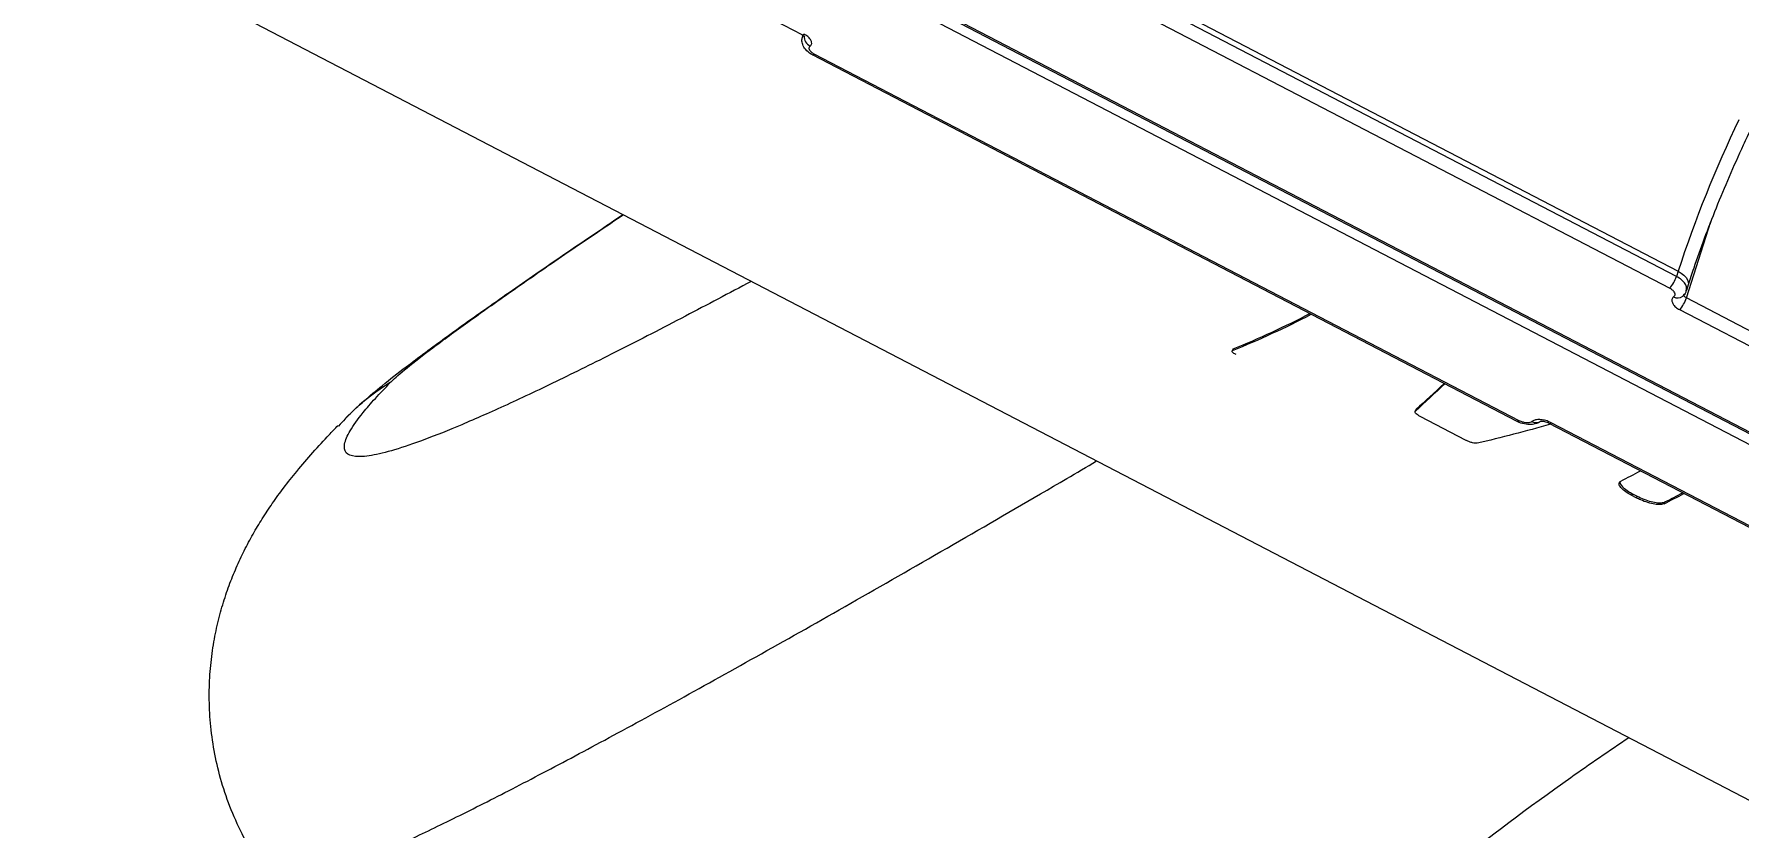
# Model space of a CAD drawing. Header units: millimetres. Extents: x -4335 to 4318, y -3792 to 3101.
# Drawn here: x 716.9 to 889, y -330.2 to -250 of the extents above; entities that cross this region are included whole.
import ezdxf

# ---------------------------------------------------------------- set-up
doc = ezdxf.new("R2010")
doc.units = ezdxf.units.MM
for name, color, linetype in [('DIKOM_ОБЪЕКТ', 7, 'Continuous'), ('DIKOM_РАЗМЕР_ЗОНА', 7, 'Continuous'), ('DIKOM_РАЗМЕР_ОБЪЕКТА', 7, 'Continuous')]:
    doc.layers.add(name, color=color, linetype=linetype)
doc.styles.add('style1', font='arial.ttf', dxfattribs={"width": 0.8})
doc.dimstyles.new('1-50', dxfattribs={"dimtxt": 300, "dimasz": 200, "dimexe": 100, "dimexo": 0, "dimgap": 100, "dimtad": 1, "dimtxsty": 'style1', "dimcen": 200, "dimclrd": 7, "dimclre": 7, "dimclrt": 7, "dimadec": 1, "dimazin": 2, "dimtfac": 1, "dimtmove": 0, "dimatfit": 2, "dimfxl": 0, "dimlwd": 25, "dimlwe": 18, "dimarcsym": 0})

# ---------------------------------------------------------------- blocks, each defined once
blk = doc.blocks.new('*D1')
at = {"layer": 'Defpoints', "color": 0, "transparency": 16777216}
for p in [(4316.09, -116.68), (-3504.99, -2016.22), (4316.09, -3691.68)]:
    blk.add_point(p, dxfattribs=at)
at = {"layer": 'DIKOM_РАЗМЕР_ЗОНА', "color": 7, "lineweight": 18, "transparency": 16777216}
for p, q in [((4316.09, -116.68), (4316.09, -3791.68)), ((-3504.99, -2016.22), (-3504.99, -3791.68))]:
    blk.add_line(p, q, dxfattribs=at)
at = {"layer": 'DIKOM_РАЗМЕР_ЗОНА', "color": 7, "lineweight": 25, "transparency": 16777216}
blk.add_line((-3304.99, -3691.68), (4116.09, -3691.68), dxfattribs=at)
at = {"layer": 'DIKOM_РАЗМЕР_ЗОНА', "color": 7, "transparency": 16777216}
for points in [[(-3304.99, -3658.35), (-3304.99, -3725.02), (-3504.99, -3691.68)], [(4116.09, -3658.35), (4116.09, -3725.02), (4316.09, -3691.68)]]:
    blk.add_solid(points, dxfattribs=at)
at = {"layer": 'DIKOM_РАЗМЕР_ЗОНА', "color": 7, "transparency": 16777216, "insert": (133.35, -3438.51), "char_height": 300, "attachment_point": 5, "style": 'style1'}
blk.add_mtext('7850', dxfattribs=at)
blk = doc.blocks.new('*D2')
at = {"layer": 'Defpoints', "color": 0, "transparency": 16777216}
for p in [(2711.72, 601.17), (-2007.01, 181.47), (-2007.01, -2298.93)]:
    blk.add_point(p, dxfattribs=at)
at = {"layer": 'DIKOM_РАЗМЕР_ОБЪЕКТА', "color": 7, "lineweight": 18, "transparency": 16777216}
for p, q in [((2711.72, 601.17), (2711.72, -2398.93)), ((-2007.01, 181.47), (-2007.01, -2398.93))]:
    blk.add_line(p, q, dxfattribs=at)
at = {"layer": 'DIKOM_РАЗМЕР_ОБЪЕКТА', "color": 7, "lineweight": 25, "transparency": 16777216}
blk.add_line((2511.72, -2298.93), (-1807.01, -2298.93), dxfattribs=at)
at = {"layer": 'DIKOM_РАЗМЕР_ОБЪЕКТА', "color": 7, "transparency": 16777216}
for points in [[(-1807.01, -2265.6), (-1807.01, -2332.27), (-2007.01, -2298.93)], [(2511.72, -2265.6), (2511.72, -2332.27), (2711.72, -2298.93)]]:
    blk.add_solid(points, dxfattribs=at)
at = {"layer": 'DIKOM_РАЗМЕР_ОБЪЕКТА', "color": 7, "transparency": 16777216, "insert": (-22.56, -2045.76), "char_height": 300, "attachment_point": 5, "style": 'style1'}
blk.add_mtext('4750', dxfattribs=at)
blk = doc.blocks.new('*D3')
at = {"layer": 'Defpoints', "color": 0, "transparency": 16777216}
for p in [(-2375.87, 1532.76), (1667.44, 1532.76), (-1786.5, -1525.94)]:
    blk.add_point(p, dxfattribs=at)
at = {"layer": 'DIKOM_РАЗМЕР_ОБЪЕКТА', "color": 7, "lineweight": 18, "transparency": 16777216}
for p, q in [((1667.44, 1532.76), (-2475.87, 1532.76)), ((-1786.5, -1525.94), (-2475.87, -1525.94))]:
    blk.add_line(p, q, dxfattribs=at)
at = {"layer": 'DIKOM_РАЗМЕР_ОБЪЕКТА', "color": 7, "lineweight": 25, "transparency": 16777216}
blk.add_line((-2375.87, -1325.94), (-2375.87, 1332.76), dxfattribs=at)
at = {"layer": 'DIKOM_РАЗМЕР_ОБЪЕКТА', "color": 7, "transparency": 16777216}
for points in [[(-2409.21, 1332.76), (-2342.54, 1332.76), (-2375.87, 1532.76)], [(-2409.21, -1325.94), (-2342.54, -1325.94), (-2375.87, -1525.94)]]:
    blk.add_solid(points, dxfattribs=at)
at = {"layer": 'DIKOM_РАЗМЕР_ОБЪЕКТА', "color": 7, "transparency": 16777216, "insert": (-2629.15, -119.32), "char_height": 300, "attachment_point": 5, "rotation": 90, "style": 'style1'}
blk.add_mtext('3050', dxfattribs=at)

msp = doc.modelspace()

# ---------------------------------------------------------------- linework, layer by layer
at = {"layer": 'DIKOM_ОБЪЕКТ', "color": 7, "linetype": 'Continuous', "lineweight": 15}
for p, q in [((1149.297, -425.264), (734.428, -209.383)), ((1149.502, -425.18), (734.633, -209.299)), ((733.739, -210.086), (1148.608, -425.968)), ((794.437, -250.062), (767.008, -235.789)), ((882.707, -274.467), (811.562, -237.446)), ((811.732, -236.915), (882.877, -273.936)), ((1032.064, -401.286), (718.106, -237.915)), ((810.877, -238.626), (882.022, -275.648)), ((794.485, -250.216), (794.519, -250.111)), ((866.634, -289.105), (795.489, -252.084)), ((866.821, -289.037), (795.676, -252.016)), ((775.399, -268.867), (776.353, -268.224)), ((775.813, -268.624), (776.382, -268.239)), ((775.434, -268.847), (775.813, -268.624)), ((883.711, -276.64), (886.186, -268.911)), ((882.877, -273.936), (882.707, -274.467)), ((883.89, -275.332), (883.713, -275.885)), ((883.359, -276.448), (883.343, -276.463)), ((911.14, -290.913), (883.711, -276.64)), ((883.023, -277.823), (910.452, -292.096)), ((837.965, -281.78), (837.893, -281.956)), ((837.965, -281.78), (837.927, -281.821)), ((856.329, -288.099), (856.402, -287.924)), ((856.428, -287.887), (856.355, -288.063)), ((856.428, -287.887), (856.415, -287.929)), ((861.427, -291.01), (856.89, -288.649)), ((897.297, -303.586), (869.868, -289.313)), ((897.486, -303.517), (870.057, -289.244)), ((878.279, -296.417), (878.206, -296.592)), ((878.652, -296.824), (878.206, -296.592)), ((878.279, -296.417), (878.725, -296.648)), ((878.725, -296.648), (878.652, -296.824)), ((881.548, -297.246), (881.475, -297.422))]:
    msp.add_line(p, q, dxfattribs=at)
at = {"layer": 'DIKOM_ОБЪЕКТ', "color": 7, "linetype": 'Continuous', "lineweight": 15, "flags": 128}
msp.add_lwpolyline([(882.877, -273.936), (883.194, -274.126), (883.465, -274.338), (883.679, -274.564), (883.828, -274.797), (883.906, -275.027), (883.91, -275.246), (883.89, -275.332)], dxfattribs=at)
at = {"layer": 'DIKOM_ОБЪЕКТ', "color": 7, "linetype": 'Continuous', "lineweight": 15}
for centre, radius, start, end in [((794.475, -249.873), 0.193, 258.79696, 321.78096), ((795.784, -250.182), 1.154, 180.4923, 242.72871), ((795.526, -251.896), 0.192, 259.47297, 321.26131), ((1003.052, -313.245), 126.44, 154.41342, 161.88733), ((879.712, -273.518), 3.142, 317.3189, 342.41208), ((882.843, -275.84), 0.799, 238.20826, 308.76156), ((880.725, -275.695), 3.131, 317.1989, 342.44092), ((802.063, -193.864), 95.1, 292.13295, 297.41134), ((802.262, -193.97), 94.792, 292.12659, 297.28174), ((866.672, -288.919), 0.189, 258.38198, 321.51943), ((868.535, -288.416), 0.821, 239.23117, 306.87121), ((869.907, -289.127), 0.19, 257.48117, 322.09947), ((824.824, -192.51), 115.169, 296.98706, 298.10092), ((830.743, -197.727), 111.861, 296.97023, 298.11704), ((830.916, -197.749), 111.639, 296.97088, 298.002)]:
    msp.add_arc(centre, radius, start, end, dxfattribs=at)
at = {"layer": 'DIKOM_ОБЪЕКТ', "color": 7, "linetype": 'Continuous', "lineweight": 15, "extrusion": (0, 0, -1)}
for centre, major_axis, ratio, start_param, end_param in [((996.085, 48.06), (-162.393, -346.114), 0.1378835, 5.9389211, 5.9693704), ((996.085, 48.06), (-162.308, -345.933), 0.1378835, 5.9403593, 5.9693738), ((1002.866, 44.531), (-192.234, -330.525), 0.3762122, 5.905712, 5.946014)]:
    msp.add_ellipse(centre, major_axis=major_axis, ratio=ratio, start_param=start_param, end_param=end_param, dxfattribs=at)
at = {"layer": 'DIKOM_ОБЪЕКТ', "color": 7, "linetype": 'Continuous', "lineweight": 15}
for points, knots in [([(717.785, -237.917), (716.979, -238.432), (714.637, -239.93), (710.837, -242.203), (706.423, -244.643), (702.117, -246.802), (697.997, -248.65), (695.191, -249.756), (693.771, -250.269), (693.62, -250.324)], [0, 0, 0, 0, 0.0939823, 0.2729834, 0.4520229, 0.6310989, 0.8102077, 0.9798616, 1, 1, 1, 1]), ([(795.495, -252.078), (795.452, -252.058), (795.168, -251.924), (794.794, -251.598), (794.488, -251.091), (794.388, -250.615), (794.468, -250.338), (794.502, -250.222)], [0, 0, 0, 0, 0.0590243, 0.3884484, 0.6277347, 0.8451644, 1, 1, 1, 1]), ([(794.73, -250.273), (794.732, -250.275), (794.737, -250.284), (794.697, -250.233), (794.599, -250.158), (794.505, -250.094), (794.44, -250.064), (794.438, -250.063)], [0, 0, 0, 0, 0.0900463, 0.3852358, 0.6675992, 0.9856903, 1, 1, 1, 1]), ([(794.529, -250.121), (794.526, -250.125), (794.502, -250.153), (794.504, -250.19), (794.506, -250.223)], [0, 0, 0, 0, 0.1190183, 1, 1, 1, 1]), ([(795.255, -251.208), (795.298, -251.165), (795.404, -251.055), (795.434, -250.821), (795.31, -250.531), (795.038, -250.236), (794.763, -250.074), (794.626, -249.992)], [0, 0, 0, 0, 0.1418204, 0.356701, 0.5713331, 0.7856911, 1, 1, 1, 1]), ([(795.676, -252.016), (795.584, -251.962), (795.401, -251.854), (795.22, -251.658), (795.137, -251.465), (795.156, -251.31), (795.227, -251.237), (795.255, -251.208)], [0, 0, 0, 0, 0.2142406, 0.4285736, 0.6432212, 0.8581223, 1, 1, 1, 1]), ([(890.233, -259.516), (889.969, -260.079), (889.201, -261.716), (888.004, -264.413), (886.687, -267.573), (885.494, -270.662), (884.57, -273.247), (884.073, -274.771), (883.89, -275.332)], [0, 0, 0, 0, 0.1030732, 0.2990734, 0.4949896, 0.6907097, 0.8861513, 1, 1, 1, 1]), ([(748.381, -288.748), (748.587, -288.549), (749.137, -288.016), (750.362, -286.904), (752.229, -285.332), (754.211, -283.789), (756.349, -282.179), (758.45, -280.637), (760.731, -278.995), (763.212, -277.237), (765.836, -275.403), (768.581, -273.505), (771.447, -271.545), (773.736, -269.99), (775.098, -269.075), (775.435, -268.848)], [0, 0, 0, 0, 0.0387674, 0.1036036, 0.1944288, 0.3110051, 0.3978396, 0.4800487, 0.5656207, 0.6498893, 0.7324232, 0.813815, 0.8942706, 0.9738526, 1, 1, 1, 1]), ([(752.908, -285.15), (752.935, -285.123), (753.292, -284.763), (754.408, -283.796), (757.009, -281.776), (760.576, -279.16), (764.96, -276.051), (770.045, -272.527), (773.89, -269.925), (775.813, -268.624)], [0, 0, 0, 0, 0.0136399, 0.1788926, 0.344136, 0.5080491, 0.671971, 0.8359933, 1, 1, 1, 1]), ([(789.307, -274.965), (787.06, -276.16), (782.301, -278.693), (775.864, -281.999), (769.837, -284.993), (764.538, -287.499), (760.005, -289.505), (756.231, -291.018), (753.193, -292.053), (750.859, -292.624), (749.22, -292.73), (748.309, -292.35), (748.139, -291.478), (748.706, -290.128), (749.864, -288.509), (751.304, -286.825), (752.373, -285.709), (752.908, -285.15)], [0, 0, 0, 0, 0.0635538, 0.1346059, 0.2057232, 0.2768409, 0.3478934, 0.4168466, 0.4858602, 0.5548733, 0.6238264, 0.6947777, 0.7657925, 0.8368097, 0.9077643, 0.9538657, 1, 1, 1, 1]), ([(883.692, -275.878), (883.717, -275.79), (883.775, -275.581), (883.608, -275.201), (883.256, -274.795), (882.89, -274.576), (882.707, -274.467)], [0, 0, 0, 0, 0.1972574, 0.4648754, 0.7324281, 1, 1, 1, 1]), ([(882.022, -275.648), (882.113, -275.702), (882.296, -275.812), (882.474, -276.019), (882.552, -276.228), (882.526, -276.401), (882.451, -276.486), (882.422, -276.519)], [0, 0, 0, 0, 0.2142082, 0.4285865, 0.6432161, 0.8580883, 1, 1, 1, 1]), ([(882.422, -276.519), (882.377, -276.569), (882.266, -276.696), (882.227, -276.955), (882.345, -277.267), (882.612, -277.576), (882.886, -277.741), (883.023, -277.823)], [0, 0, 0, 0, 0.1418391, 0.3567366, 0.5713323, 0.7857353, 1, 1, 1, 1]), ([(883.691, -275.878), (883.676, -275.943), (883.626, -276.171), (883.46, -276.34), (883.341, -276.461)], [0, 0, 0, 0, 0.2885788, 1, 1, 1, 1]), ([(883.711, -276.64), (883.665, -276.612), (883.574, -276.557), (883.488, -276.449), (883.448, -276.345), (883.466, -276.286), (883.473, -276.26)], [0, 0, 0, 0, 0.265385, 0.5309728, 0.7972212, 1, 1, 1, 1]), ([(838.246, -282.367), (838.201, -282.343), (838.091, -282.282), (837.952, -282.182), (837.857, -282.081), (837.83, -281.999), (837.872, -281.97), (837.893, -281.956)], [0, 0, 0, 0, 0.1480126, 0.3624611, 0.5770833, 0.7916302, 1, 1, 1, 1]), ([(752.908, -285.15), (752.702, -285.285), (751.324, -286.188), (749.469, -287.575), (748.092, -289.096), (747.657, -289.577)], [0, 0, 0, 0, 0.1069582, 0.7178587, 1, 1, 1, 1]), ([(856.89, -288.649), (856.798, -288.597), (856.613, -288.493), (856.419, -288.331), (856.316, -288.188), (856.317, -288.103), (856.348, -288.07), (856.355, -288.063)], [0, 0, 0, 0, 0.2340515, 0.4680846, 0.7020265, 0.9360538, 1, 1, 1, 1]), ([(869.018, -289.061), (868.999, -289.083), (868.881, -289.218), (868.542, -289.35), (868.014, -289.461), (867.356, -289.388), (866.852, -289.245), (866.64, -289.106), (866.634, -289.102)], [0, 0, 0, 0, 0.0359137, 0.218216, 0.4321916, 0.7011941, 0.991465, 1, 1, 1, 1]), ([(868.115, -289.121), (868.056, -289.157), (867.939, -289.229), (867.66, -289.26), (867.343, -289.229), (867.05, -289.147), (866.886, -289.068), (866.821, -289.037)], [0, 0, 0, 0, 0.2150645, 0.4301459, 0.644962, 0.8594636, 1, 1, 1, 1]), ([(870.057, -289.244), (869.959, -289.197), (869.713, -289.079), (869.272, -288.957), (868.797, -288.911), (868.379, -288.959), (868.203, -289.067), (868.115, -289.121)], [0, 0, 0, 0, 0.1406166, 0.3550989, 0.5698588, 0.7848997, 1, 1, 1, 1]), ([(869.865, -289.315), (869.833, -289.298), (869.734, -289.245), (869.527, -289.172), (869.292, -289.12), (869.099, -289.106), (868.985, -289.113), (868.94, -289.126), (868.949, -289.122), (868.95, -289.122)], [0, 0, 0, 0, 0.0926891, 0.2915823, 0.4994075, 0.6710722, 0.8312881, 0.9715179, 1, 1, 1, 1]), ([(741.011, -335.636), (740.48, -334.924), (739.329, -333.381), (737.884, -330.8), (736.637, -328.012), (735.699, -325.18), (735.052, -322.356), (734.681, -319.581), (734.561, -316.897), (734.661, -314.336), (734.948, -311.922), (735.387, -309.668), (735.948, -307.573), (736.604, -305.627), (737.339, -303.815), (738.156, -302.078), (739.038, -300.438), (739.989, -298.856), (741.021, -297.304), (742.183, -295.709), (743.539, -293.997), (745.086, -292.198), (746.504, -290.656), (747.298, -289.831), (747.597, -289.52)], [0, 0, 0, 0, 0.0294425, 0.0638387, 0.0977622, 0.1312748, 0.1644454, 0.1973413, 0.2300397, 0.2626439, 0.2953161, 0.3283106, 0.3619921, 0.3968501, 0.4335018, 0.4727548, 0.5169165, 0.5639424, 0.6175069, 0.6797085, 0.7540853, 0.8467491, 0.9422648, 1, 1, 1, 1]), ([(862.592, -291.308), (862.53, -291.315), (862.407, -291.329), (862.128, -291.281), (861.818, -291.187), (861.577, -291.086), (861.454, -291.023), (861.427, -291.01)], [0, 0, 0, 0, 0.234109, 0.4681078, 0.7021492, 0.9361937, 1, 1, 1, 1]), ([(741.004, -335.641), (741.214, -335.787), (741.644, -336.087), (743.278, -335.894), (745.681, -335.212), (748.89, -333.999), (752.844, -332.286), (757.52, -330.084), (762.88, -327.417), (768.955, -324.27), (775.8, -320.614), (783.437, -316.435), (791.875, -311.726), (801.007, -306.547), (810.783, -300.922), (818.525, -296.428), (823.161, -293.702), (824.173, -293.107)], [0, 0, 0, 0, 0.0672462, 0.138161, 0.2091415, 0.2801224, 0.3510377, 0.4200805, 0.489183, 0.5582855, 0.627328, 0.6983829, 0.7695034, 0.8406239, 0.9116789, 0.9807275, 1, 1, 1, 1]), ([(878.206, -296.592), (877.994, -296.472), (877.57, -296.232), (877.125, -295.852), (876.895, -295.512), (876.899, -295.268), (877.033, -295.175), (877.087, -295.138)], [0, 0, 0, 0, 0.2146681, 0.429301, 0.6439671, 0.8586575, 1, 1, 1, 1]), ([(877, -295.213), (877.007, -295.29), (877.021, -295.461), (877.335, -295.806), (877.781, -296.143), (878.138, -296.339), (878.279, -296.417)], [0, 0, 0, 0, 0.2383329, 0.5249564, 0.8115606, 1, 1, 1, 1]), ([(881.475, -297.422), (881.358, -297.459), (881.122, -297.534), (880.527, -297.485), (879.834, -297.321), (879.178, -297.083), (878.801, -296.898), (878.652, -296.824)], [0, 0, 0, 0, 0.2147101, 0.4294777, 0.6441875, 0.8588667, 1, 1, 1, 1]), ([(878.725, -296.648), (878.956, -296.759), (879.418, -296.98), (880.155, -297.215), (880.817, -297.339), (881.293, -297.341), (881.476, -297.273), (881.548, -297.246)], [0, 0, 0, 0, 0.2146613, 0.4293104, 0.6439807, 0.8586393, 1, 1, 1, 1]), ([(877.885, -321.057), (875.913, -322.405), (869.478, -326.805), (859.742, -334.21), (848.73, -343.298), (839.142, -352.257), (830.901, -361.109), (823.974, -369.876), (818.206, -378.785), (813.654, -387.865), (810.325, -397.167), (808.346, -406.147), (807.472, -414.802), (807.452, -423.139), (808.195, -431.758), (809.679, -440.794), (811.9, -450.339), (814.816, -460.497), (818.322, -471.21), (822.435, -482.764), (825.593, -491.264), (827.472, -496.226), (827.669, -496.746)], [0, 0, 0, 0, 0.0261458, 0.085358, 0.1446135, 0.203824, 0.2605881, 0.3173918, 0.3741571, 0.4323376, 0.4905589, 0.5487432, 0.597274, 0.6458449, 0.6944162, 0.7429474, 0.7928147, 0.8427317, 0.8926434, 0.9425029, 0.9939723, 1, 1, 1, 1])]:
    msp.add_open_spline(points, degree=3, knots=knots, dxfattribs=at)

# ---------------------------------------------------------------- dimensions: what is measured, and where the dimension line sits
at = {"layer": 'DIKOM_РАЗМЕР_ЗОНА'}
dim = msp.add_linear_dim(base=(4316.095, -3691.684), p1=(-3504.986, -2016.224), p2=(4316.095, -116.68), text='7850', dimstyle='1-50', dxfattribs=at)
dim.commit()
dim.dimension.update_dxf_attribs({"geometry": '*D1', "text_midpoint": (133.347, -3691.684), "dimtype": 160})
at = {"layer": 'DIKOM_РАЗМЕР_ОБЪЕКТА'}
dim = msp.add_linear_dim(base=(-2375.873, 1532.764), p1=(-1786.496, -1525.942), p2=(1667.44, 1532.764), angle=90, text='3050', dimstyle='1-50', dxfattribs=at)
dim.commit()
dim.dimension.update_dxf_attribs({"geometry": '*D3', "text_midpoint": (-2375.873, -119.318), "dimtype": 160})
dim = msp.add_linear_dim(base=(-2007.007, -2298.934), p1=(2711.721, 601.173), p2=(-2007.007, 181.474), text='4750', dimstyle='1-50', dxfattribs=at)
dim.commit()
dim.dimension.update_dxf_attribs({"geometry": '*D2', "text_midpoint": (-22.564, -2298.934), "dimtype": 160})

doc.saveas('drawing.dxf')
